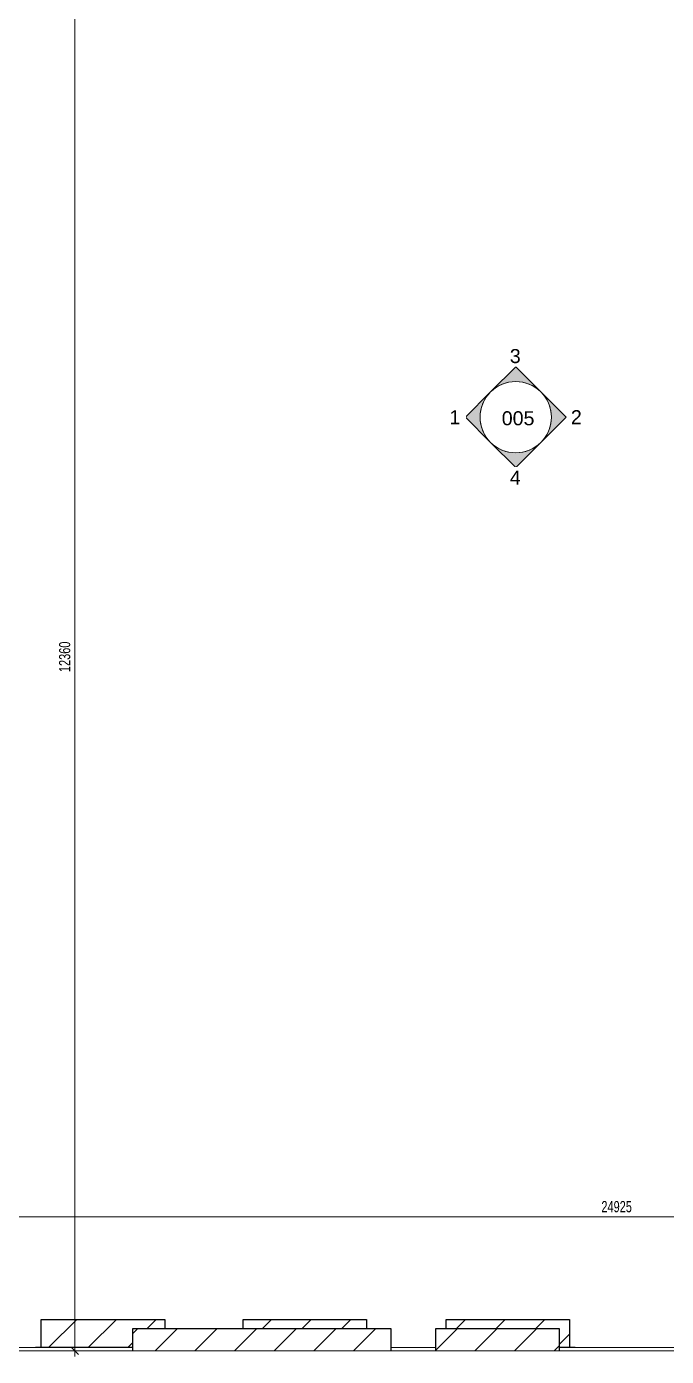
# Model space of a CAD drawing. Header units: millimetres. Extents: x 46521 to 256645, y -45352 to 20466.
# Drawn here: x 78671 to 84373, y -17288 to -5439 of the extents above; entities that cross this region are included whole.
import ezdxf

# ---------------------------------------------------------------- set-up
doc = ezdxf.new("R2010")
doc.units = ezdxf.units.MM
for name, color, linetype, lineweight in [('A-ANNO-DIMS', 211, 'Continuous', 9), ('A-ANNO-DIMS-50', 211, 'Continuous', 9), ('A-GLAZ', 151, 'Continuous', 13), ('A-ROOF', 132, 'Continuous', 13), ('A-WALL', 113, 'Continuous', 13), ('G-ANNO-SYMB', 111, 'Continuous', 9), ('Q-SPCQ', 91, 'Continuous', 13)]:
    doc.layers.add(name, color=color, linetype=linetype, lineweight=lineweight)
doc.styles.add('Arial', font='arial.ttf', dxfattribs={"height": 125})
doc.styles.add('Arial_2', font='arial.ttf', dxfattribs={"width": 0.7, "height": 100})
doc.dimstyles.new('Vnitřní_-_průhledné', dxfattribs={"dimscale": 304.8, "dimtxt": 102.02594, "dimasz": 0.213255, "dimexe": 0.164042, "dimexo": 0.0625, "dimgap": 0.032808, "dimtad": 1, "dimdec": 0, "dimrnd": 5, "dimzin": 0, "dimdsep": 46, "dimtxsty": 'Arial_2', "dimblk1": 'OBLIQUE', "dimblk2": 'OBLIQUE', "dimsah": 1, "dimcen": 0.09, "dimdle": 0.164042, "dimazin": 0, "dimtfac": 1, "dimtdec": 4, "dimtix": 1, "dimtmove": 0, "dimatfit": 3, "dimfxl": 0.492126, "dimfxlon": 1, "dimtvp": 1, "dimtolj": 1, "dimtzin": 0, "dimarcsym": 2})

# ---------------------------------------------------------------- blocks, each defined once
blk = doc.blocks.new('parapet_ext - parapet_ext-V33-STŘECHA DEMOLICE B')
at = {"layer": 'Q-SPCQ'}
h = blk.add_hatch(dxfattribs=at)
h.set_pattern_fill('FP_32', color=41, style=0, pattern_type=2)
h.set_pattern_definition([(45, (-81151.54, 17258.34), (-176.7767, 176.7767), [])])
h.paths.add_polyline_path([(327, 220), (550, 220), (550, 300), (-550, 300), (-550, 220), (-51, 220)])
at = {"layer": 'Q-SPCQ', "color": 31, "lineweight": 25}
for p, q in [((-550, 220), (-550, 300)), ((-550, 300), (550, 300)), ((550, 300), (550, 220))]:
    blk.add_line(p, q, dxfattribs=at)
blk = doc.blocks.new('OKNO_1k_nadsvetlik - OKNO_1k_nadsvetlik_1200 x 1500-1969485-STŘECHA DEMOLICE B')
at = {"layer": 'A-GLAZ'}
for p, q in [((-600, 101), (267, 101)), ((-600, 100), (-600, 101))]:
    blk.add_line(p, q, dxfattribs=at)
blk = doc.blocks.new('parapet_ext - parapet_ext-V34-STŘECHA DEMOLICE B')
at = {"layer": 'Q-SPCQ'}
h = blk.add_hatch(dxfattribs=at)
h.set_pattern_fill('FP_33', color=41, style=0, pattern_type=2)
h.set_pattern_definition([(45, (-79351.54, 17258.34), (-176.7767, 176.7767), [])])
h.paths.add_polyline_path([(267, 51), (267, 220), (550, 220), (550, 300), (-550, 300), (-550, 51), (237, 51)])
at = {"layer": 'Q-SPCQ', "color": 31, "lineweight": 25}
for p, q in [((-550, 51), (-550, 300)), ((-550, 300), (550, 300)), ((550, 300), (550, 220))]:
    blk.add_line(p, q, dxfattribs=at)
blk = doc.blocks.new('OKNO_1k_nadsvetlik - OKNO_1k_nadsvetlik_1200 x 1450-V35-STŘECHA DEMOLICE B')
at = {"layer": 'A-GLAZ'}
for p, q in [((459, 101), (600, 101)), ((600, 101), (600, 100))]:
    blk.add_line(p, q, dxfattribs=at)
blk = doc.blocks.new('parapet_ext - parapet_ext-V36-STŘECHA DEMOLICE B')
at = {"layer": 'Q-SPCQ'}
h = blk.add_hatch(dxfattribs=at)
h.set_pattern_fill('FP_34', color=41, style=0, pattern_type=2)
h.set_pattern_definition([(45, (-82959.8, 17258.34), (-176.7767, 176.7767), [])])
h.paths.add_polyline_path([(550, 51), (550, 300), (-550, 300), (-550, 220), (459, 220), (459, 51)])
at = {"layer": 'Q-SPCQ', "color": 31, "lineweight": 25}
for p, q in [((-550, 220), (-550, 300)), ((-550, 300), (550, 300)), ((550, 300), (550, 51))]:
    blk.add_line(p, q, dxfattribs=at)
blk = doc.blocks.new('OKNO_1k - OKNO_1k_1200x1500-2034293-STŘECHA DEMOLICE B')
at = {"layer": 'A-GLAZ'}
for p, q in [((-600, 126), (600, 126)), ((-600, 125), (-600, 126)), ((600, 126), (600, 125))]:
    blk.add_line(p, q, dxfattribs=at)
blk = doc.blocks.new('parapet_ext - parapet_ext-V37-STŘECHA DEMOLICE B')
at = {"layer": 'Q-SPCQ'}
h = blk.add_hatch(dxfattribs=at)
h.set_pattern_fill('FP_35', color=41, style=0, pattern_type=2)
h.set_pattern_definition([(45, (-82868.37, 17338.34), (-176.7767, 176.7767), [])])
h.paths.add_polyline_path([(122, 101), (550, 101), (550, 300), (-550, 300), (-550, 101), (-256, 101)])
at = {"layer": 'Q-SPCQ', "color": 31, "lineweight": 25}
for p, q in [((-550, 101), (-550, 300)), ((-550, 300), (550, 300)), ((550, 300), (550, 101))]:
    blk.add_line(p, q, dxfattribs=at)
blk = doc.blocks.new('OKNO_2k_ - OKNO_2k_2400 x 1500-1963719-STŘECHA DEMOLICE B')
at = {"layer": 'A-GLAZ'}
for p, q in [((-1200, 126), (1200, 126)), ((-1200, 125), (-1200, 126)), ((1200, 126), (1200, 125))]:
    blk.add_line(p, q, dxfattribs=at)
blk = doc.blocks.new('parapet_ext - parapet_ext-V46-STŘECHA DEMOLICE B')
at = {"layer": 'Q-SPCQ'}
h = blk.add_hatch(dxfattribs=at)
h.set_pattern_fill('FP_46', color=41, style=0, pattern_type=2)
h.set_pattern_definition([(45, (-80768.37, 17338.34), (-176.7767, 176.7767), [])])
h.paths.add_polyline_path([(1088, 101), (1150, 101), (1150, 300), (-1150, 300), (-1150, 101), (710, 101)])
at = {"layer": 'Q-SPCQ', "color": 31, "lineweight": 25}
for p, q in [((-1150, 101), (-1150, 300)), ((-1150, 300), (1150, 300)), ((1150, 300), (1150, 101))]:
    blk.add_line(p, q, dxfattribs=at)
blk = doc.blocks.new('Pohled - Vyplněná šipka-93341-STŘECHA DEMOLICE B')
at = {"layer": 'G-ANNO-SYMB'}
blk.add_circle((0, 0), 6.35, dxfattribs=at)
blk = doc.blocks.new('Pohled - Vyplněná šipka-94945-STŘECHA DEMOLICE B')
at = {"layer": 'G-ANNO-SYMB'}
h = blk.add_hatch(color=256, dxfattribs=at)
edge = h.paths.add_edge_path()
edge.add_line((0, 8.98), (4.49, 4.49))
edge.add_arc((0, 0), 6.35, 45, 135)
edge.add_line((-4.49, 4.49), (0, 8.98))
for p, q in [((0, 8.98), (-4.49, 4.49)), ((0, 8.98), (-4.49, 4.49)), ((4.49, 4.49), (0, 8.98)), ((4.49, 4.49), (0, 8.98))]:
    blk.add_line(p, q, dxfattribs=at)
blk.add_arc((0, 0), 6.35, 45, 135, dxfattribs=at)
blk = doc.blocks.new('DIMBLOCK35-STŘECHA DEMOLICE B')
at = {"layer": 'A-ANNO-DIMS-50'}
for p, q in [((71465, -16044), (71465, -15994)), ((96390, -16044), (96390, -15994)), ((71465, -16044), (96440, -16044)), ((71465, -16044), (71465, -16194)), ((96390, -16044), (96390, -16194))]:
    blk.add_line(p, q, dxfattribs=at)
at = {"layer": 'A-ANNO-DIMS-50', "lineweight": 18}
for p, q in [((71465, -16044), (71433, -16076)), ((71465, -16044), (71498, -16011)), ((96390, -16044), (96357, -16076)), ((96390, -16044), (96422, -16011))]:
    blk.add_line(p, q, dxfattribs=at)
at = {"layer": 'A-ANNO-DIMS-50', "color": 0, "insert": (83794, -15904), "char_height": 100, "width": 320.2, "attachment_point": 1, "line_spacing_factor": 0.941778, "style": 'Arial_2'}
blk.add_mtext('24925', dxfattribs=at)
blk = doc.blocks.new('_Oblique')
at = {"color": 0, "linetype": 'ByBlock', "lineweight": -2}
blk.add_line((-0.5, -0.5), (0.5, 0.5), dxfattribs=at)
blk = doc.blocks.new('DIMBLOCK39-STŘECHA DEMOLICE B')
at = {"layer": 'A-ANNO-DIMS-50', "lineweight": 18}
for p, q in [((79100, -4877), (79068, -4844)), ((79100, -4877), (79133, -4909)), ((79100, -17238), (79068, -17206)), ((79100, -17238), (79133, -17271))]:
    blk.add_line(p, q, dxfattribs=at)
at = {"layer": 'A-ANNO-DIMS-50'}
for p, q in [((79100, -4827), (79100, -17288)), ((79100, -4877), (79050, -4877)), ((79100, -4877), (79250, -4877)), ((79100, -17238), (79050, -17238)), ((79100, -17238), (79250, -17238))]:
    blk.add_line(p, q, dxfattribs=at)
at = {"layer": 'A-ANNO-DIMS-50', "color": 0, "insert": (78960, -11191), "char_height": 100, "width": 320.2, "attachment_point": 1, "rotation": 90, "line_spacing_factor": 0.941778, "style": 'Arial_2'}
blk.add_mtext('12360', dxfattribs=at)

msp = doc.modelspace()

# ---------------------------------------------------------------- linework, layer by layer
at = {"layer": 'A-ROOF', "color": 41}
msp.add_line((96389.6, -17238.3), (74422.2, -17238.3), dxfattribs=at)
at = {"layer": 'A-WALL'}
for p, q in [((78441.1, -17208.3), (79618.4, -17208.3)), ((81918.4, -17208.3), (82318.4, -17208.3)), ((83418.4, -17208.3), (84618.4, -17208.3))]:
    msp.add_line(p, q, dxfattribs=at)

# ---------------------------------------------------------------- block references
at = {"layer": 'A-GLAZ'}
for name, p in [('OKNO_1k_nadsvetlik - OKNO_1k_nadsvetlik_1200 x 1500-1969485-STŘECHA DEMOLICE B', (79351.5, -17308.3)), ('OKNO_2k_ - OKNO_2k_2400 x 1500-1963719-STŘECHA DEMOLICE B', (80768.4, -17363.3)), ('OKNO_1k - OKNO_1k_1200x1500-2034293-STŘECHA DEMOLICE B', (82868.4, -17363.3)), ('OKNO_1k_nadsvetlik - OKNO_1k_nadsvetlik_1200 x 1450-V35-STŘECHA DEMOLICE B', (82959.8, -17308.3))]:
    msp.add_blockref(name, p, dxfattribs=at)
at = {"layer": 'G-ANNO-SYMB', "xscale": 49.99999999999998, "yscale": 49.99999999999998, "zscale": 49.99999999999998}
for name in ['Pohled - Vyplněná šipka-94945-STŘECHA DEMOLICE B', 'Pohled - Vyplněná šipka-93341-STŘECHA DEMOLICE B']:
    msp.add_blockref(name, (83030.3, -8919.6), dxfattribs=at)
at = {"layer": 'G-ANNO-SYMB', "xscale": 49.99999999999998, "yscale": 49.99999999999998, "zscale": 49.99999999999998, "rotation": 90}
msp.add_blockref('Pohled - Vyplněná šipka-94945-STŘECHA DEMOLICE B', (83030.3, -8919.6), dxfattribs=at)
at = {"layer": 'G-ANNO-SYMB', "extrusion": (0, 0, -1), "xscale": 49.99999999999998, "yscale": 49.99999999999998, "zscale": 49.99999999999998, "rotation": 180}
msp.add_blockref('Pohled - Vyplněná šipka-94945-STŘECHA DEMOLICE B', (-83030.3, -8919.6), dxfattribs=at)
at = {"layer": 'Q-SPCQ', "color": 31, "lineweight": 25}
for name, p in [('parapet_ext - parapet_ext-V34-STŘECHA DEMOLICE B', (79351.5, -17258.3)), ('parapet_ext - parapet_ext-V46-STŘECHA DEMOLICE B', (80768.4, -17338.3)), ('parapet_ext - parapet_ext-V33-STŘECHA DEMOLICE B', (81151.5, -17258.3)), ('parapet_ext - parapet_ext-V37-STŘECHA DEMOLICE B', (82868.4, -17338.3)), ('parapet_ext - parapet_ext-V36-STŘECHA DEMOLICE B', (82959.8, -17258.3))]:
    msp.add_blockref(name, p, dxfattribs=at)

# ---------------------------------------------------------------- dimensions: what is measured, and where the dimension line sits
at = {"layer": 'A-ANNO-DIMS'}
dim = msp.add_linear_dim(base=(79100.1, -17238.3), p1=(79250.1, -4876.6), p2=(79250.1, -17238.3), angle=90, dimstyle='Vnitřní_-_průhledné', override={"dimpost": '<>', "dimfxl": 12361.701364}, dxfattribs=at)
dim.commit()
dim.dimension.update_dxf_attribs({"geometry": 'DIMBLOCK39-STŘECHA DEMOLICE B', "text_midpoint": (79039, -11057.5)})
dim = msp.add_linear_dim(base=(96389.6, -16043.8), p1=(71465.3, -16193.8), p2=(96389.6, -16193.8), dimstyle='Vnitřní_-_průhledné', override={"dimpost": '<>', "dimfxl": 24924.319015}, dxfattribs=at)
dim.commit()
dim.dimension.update_dxf_attribs({"geometry": 'DIMBLOCK35-STŘECHA DEMOLICE B', "text_midpoint": (83927.5, -15982.8)})

# ---------------------------------------------------------------- next in the draw order: texts
at = {"layer": 'G-ANNO-SYMB', "char_height": 125, "attachment_point": 1, "style": 'Arial', "bg_fill": 3, "box_fill_scale": 1.25, "bg_fill_color": 256, "bg_fill_true_color": 13158600, "bg_fill_transparency": 0}
for s, insert, width in [('\\fArial|b0|i0|c238|p34|;3', (82977.7, -8312.7), 116.245), ('\\fArial|b0|i0|c238|p34|;1', (82439.4, -8857.2), 116.245), ('108', (82905.9, -8866.7), 348.734), ('\\fArial|b0|i0|c238|p34|;4', (82977.7, -9395.5), 116.245)]:
    msp.add_mtext(s, dxfattribs=dict(at, insert=insert, width=width))

# ---------------------------------------------------------------- next in the draw order: block references
at = {"layer": 'G-ANNO-SYMB', "xscale": 49.99999999999998, "yscale": 49.99999999999998, "zscale": 49.99999999999998}
for name in ['Pohled - Vyplněná šipka-94945-STŘECHA DEMOLICE B', 'Pohled - Vyplněná šipka-93341-STŘECHA DEMOLICE B']:
    msp.add_blockref(name, (83030.3, -8919.6), dxfattribs=at)
at = {"layer": 'G-ANNO-SYMB', "xscale": 49.99999999999998, "yscale": 49.99999999999998, "zscale": 49.99999999999998, "rotation": 90}
msp.add_blockref('Pohled - Vyplněná šipka-94945-STŘECHA DEMOLICE B', (83030.3, -8919.6), dxfattribs=at)
at = {"layer": 'G-ANNO-SYMB', "extrusion": (0, 0, -1), "xscale": 49.99999999999998, "yscale": 49.99999999999998, "zscale": 49.99999999999998, "rotation": 180}
msp.add_blockref('Pohled - Vyplněná šipka-94945-STŘECHA DEMOLICE B', (-83030.3, -8919.6), dxfattribs=at)

# ---------------------------------------------------------------- next in the draw order: texts
at = {"layer": 'G-ANNO-SYMB', "char_height": 125, "attachment_point": 1, "style": 'Arial', "bg_fill": 3, "box_fill_scale": 1.25, "bg_fill_color": 256, "bg_fill_true_color": 13158600, "bg_fill_transparency": 0}
for s, insert, width in [('\\fArial|b0|i0|c238|p34|;3', (82977.7, -8312.7), 116.245), ('\\fArial|b0|i0|c238|p34|;1', (82439.4, -8857.2), 116.245), ('116', (82905.9, -8866.7), 348.734), ('\\fArial|b0|i0|c238|p34|;4', (82977.7, -9395.5), 116.245)]:
    msp.add_mtext(s, dxfattribs=dict(at, insert=insert, width=width))

# ---------------------------------------------------------------- next in the draw order: block references
at = {"layer": 'G-ANNO-SYMB', "xscale": 49.99999999999998, "yscale": 49.99999999999998, "zscale": 49.99999999999998}
for name in ['Pohled - Vyplněná šipka-94945-STŘECHA DEMOLICE B', 'Pohled - Vyplněná šipka-93341-STŘECHA DEMOLICE B']:
    msp.add_blockref(name, (83030.3, -8919.6), dxfattribs=at)
at = {"layer": 'G-ANNO-SYMB', "xscale": 49.99999999999998, "yscale": 49.99999999999998, "zscale": 49.99999999999998, "rotation": 90}
msp.add_blockref('Pohled - Vyplněná šipka-94945-STŘECHA DEMOLICE B', (83030.3, -8919.6), dxfattribs=at)
at = {"layer": 'G-ANNO-SYMB', "extrusion": (0, 0, -1), "xscale": 49.99999999999998, "yscale": 49.99999999999998, "zscale": 49.99999999999998, "rotation": 180}
msp.add_blockref('Pohled - Vyplněná šipka-94945-STŘECHA DEMOLICE B', (-83030.3, -8919.6), dxfattribs=at)

# ---------------------------------------------------------------- next in the draw order: texts
at = {"layer": 'G-ANNO-SYMB', "char_height": 125, "attachment_point": 1, "style": 'Arial', "bg_fill": 3, "box_fill_scale": 1.25, "bg_fill_color": 256, "bg_fill_true_color": 13158600, "bg_fill_transparency": 0}
for s, insert, width in [('\\fArial|b0|i0|c238|p34|;3', (82977.7, -8312.7), 116.245), ('\\fArial|b0|i0|c238|p34|;1', (82439.4, -8857.2), 116.245), ('116', (82905.9, -8866.7), 348.734), ('\\fArial|b0|i0|c238|p34|;4', (82977.7, -9395.5), 116.245)]:
    msp.add_mtext(s, dxfattribs=dict(at, insert=insert, width=width))

# ---------------------------------------------------------------- next in the draw order: block references
at = {"layer": 'G-ANNO-SYMB', "xscale": 49.99999999999998, "yscale": 49.99999999999998, "zscale": 49.99999999999998}
msp.add_blockref('Pohled - Vyplněná šipka-93341-STŘECHA DEMOLICE B', (83030.3, -8919.6), dxfattribs=at)
at = {"layer": 'G-ANNO-SYMB', "extrusion": (0, 0, -1), "xscale": 49.99999999999998, "yscale": 49.99999999999998, "zscale": 49.99999999999998, "rotation": 90.00000000000053}
msp.add_blockref('Pohled - Vyplněná šipka-94945-STŘECHA DEMOLICE B', (-83030.3, -8919.6), dxfattribs=at)

# ---------------------------------------------------------------- next in the draw order: texts
at = {"layer": 'G-ANNO-SYMB', "char_height": 125, "attachment_point": 1, "style": 'Arial', "bg_fill": 3, "box_fill_scale": 1.25, "bg_fill_color": 256, "bg_fill_true_color": 13158600, "bg_fill_transparency": 0}
for s, insert, width in [('116', (82905.9, -8866.7), 348.734), ('\\fArial|b0|i0|c238|p34|;2', (83522.2, -8857.2), 116.245)]:
    msp.add_mtext(s, dxfattribs=dict(at, insert=insert, width=width))

# ---------------------------------------------------------------- next in the draw order: block references
at = {"layer": 'G-ANNO-SYMB', "xscale": 49.99999999999998, "yscale": 49.99999999999998, "zscale": 49.99999999999998}
msp.add_blockref('Pohled - Vyplněná šipka-93341-STŘECHA DEMOLICE B', (83030.3, -8919.6), dxfattribs=at)

# ---------------------------------------------------------------- next in the draw order: texts
at = {"layer": 'G-ANNO-SYMB', "insert": (82905.9, -8866.7), "char_height": 125, "width": 348.734, "attachment_point": 1, "style": 'Arial', "bg_fill": 3, "box_fill_scale": 1.25, "bg_fill_color": 256, "bg_fill_true_color": 13158600, "bg_fill_transparency": 0}
msp.add_mtext('116', dxfattribs=at)

# ---------------------------------------------------------------- next in the draw order: block references
at = {"layer": 'G-ANNO-SYMB', "xscale": 49.99999999999998, "yscale": 49.99999999999998, "zscale": 49.99999999999998}
msp.add_blockref('Pohled - Vyplněná šipka-93341-STŘECHA DEMOLICE B', (83030.3, -8919.6), dxfattribs=at)

# ---------------------------------------------------------------- next in the draw order: texts
at = {"layer": 'G-ANNO-SYMB', "insert": (82905.9, -8866.7), "char_height": 125, "width": 348.734, "attachment_point": 1, "style": 'Arial', "bg_fill": 3, "box_fill_scale": 1.25, "bg_fill_color": 256, "bg_fill_true_color": 13158600, "bg_fill_transparency": 0}
msp.add_mtext('005', dxfattribs=at)

# ---------------------------------------------------------------- next in the draw order: block references
at = {"layer": 'G-ANNO-SYMB', "xscale": 49.99999999999998, "yscale": 49.99999999999998, "zscale": 49.99999999999998}
msp.add_blockref('Pohled - Vyplněná šipka-93341-STŘECHA DEMOLICE B', (83030.3, -8919.6), dxfattribs=at)

# ---------------------------------------------------------------- next in the draw order: texts
at = {"layer": 'G-ANNO-SYMB', "insert": (82905.9, -8866.7), "char_height": 125, "width": 348.734, "attachment_point": 1, "style": 'Arial', "bg_fill": 3, "box_fill_scale": 1.25, "bg_fill_color": 256, "bg_fill_true_color": 13158600, "bg_fill_transparency": 0}
msp.add_mtext('005', dxfattribs=at)

# ---------------------------------------------------------------- next in the draw order: block references
at = {"layer": 'G-ANNO-SYMB', "xscale": 49.99999999999998, "yscale": 49.99999999999998, "zscale": 49.99999999999998}
msp.add_blockref('Pohled - Vyplněná šipka-93341-STŘECHA DEMOLICE B', (83030.3, -8919.6), dxfattribs=at)
at = {"layer": 'G-ANNO-SYMB', "extrusion": (0, 0, -1), "xscale": 49.99999999999998, "yscale": 49.99999999999998, "zscale": 49.99999999999998, "rotation": 90.00000000000053}
msp.add_blockref('Pohled - Vyplněná šipka-94945-STŘECHA DEMOLICE B', (-83030.3, -8919.6), dxfattribs=at)

# ---------------------------------------------------------------- next in the draw order: texts
at = {"layer": 'G-ANNO-SYMB', "char_height": 125, "attachment_point": 1, "style": 'Arial', "bg_fill": 3, "box_fill_scale": 1.25, "bg_fill_color": 256, "bg_fill_true_color": 13158600, "bg_fill_transparency": 0}
for s, insert, width in [('005', (82905.9, -8866.7), 348.734), ('\\fArial|b0|i0|c238|p34|;2', (83522.2, -8857.2), 116.245)]:
    msp.add_mtext(s, dxfattribs=dict(at, insert=insert, width=width))

# ---------------------------------------------------------------- next in the draw order: block references
at = {"layer": 'G-ANNO-SYMB', "xscale": 49.99999999999998, "yscale": 49.99999999999998, "zscale": 49.99999999999998}
msp.add_blockref('Pohled - Vyplněná šipka-93341-STŘECHA DEMOLICE B', (83030.3, -8919.6), dxfattribs=at)

# ---------------------------------------------------------------- next in the draw order: texts
at = {"layer": 'G-ANNO-SYMB', "insert": (82905.9, -8866.7), "char_height": 125, "width": 348.734, "attachment_point": 1, "style": 'Arial', "bg_fill": 3, "box_fill_scale": 1.25, "bg_fill_color": 256, "bg_fill_true_color": 13158600, "bg_fill_transparency": 0}
msp.add_mtext('005', dxfattribs=at)

doc.saveas('drawing.dxf')
